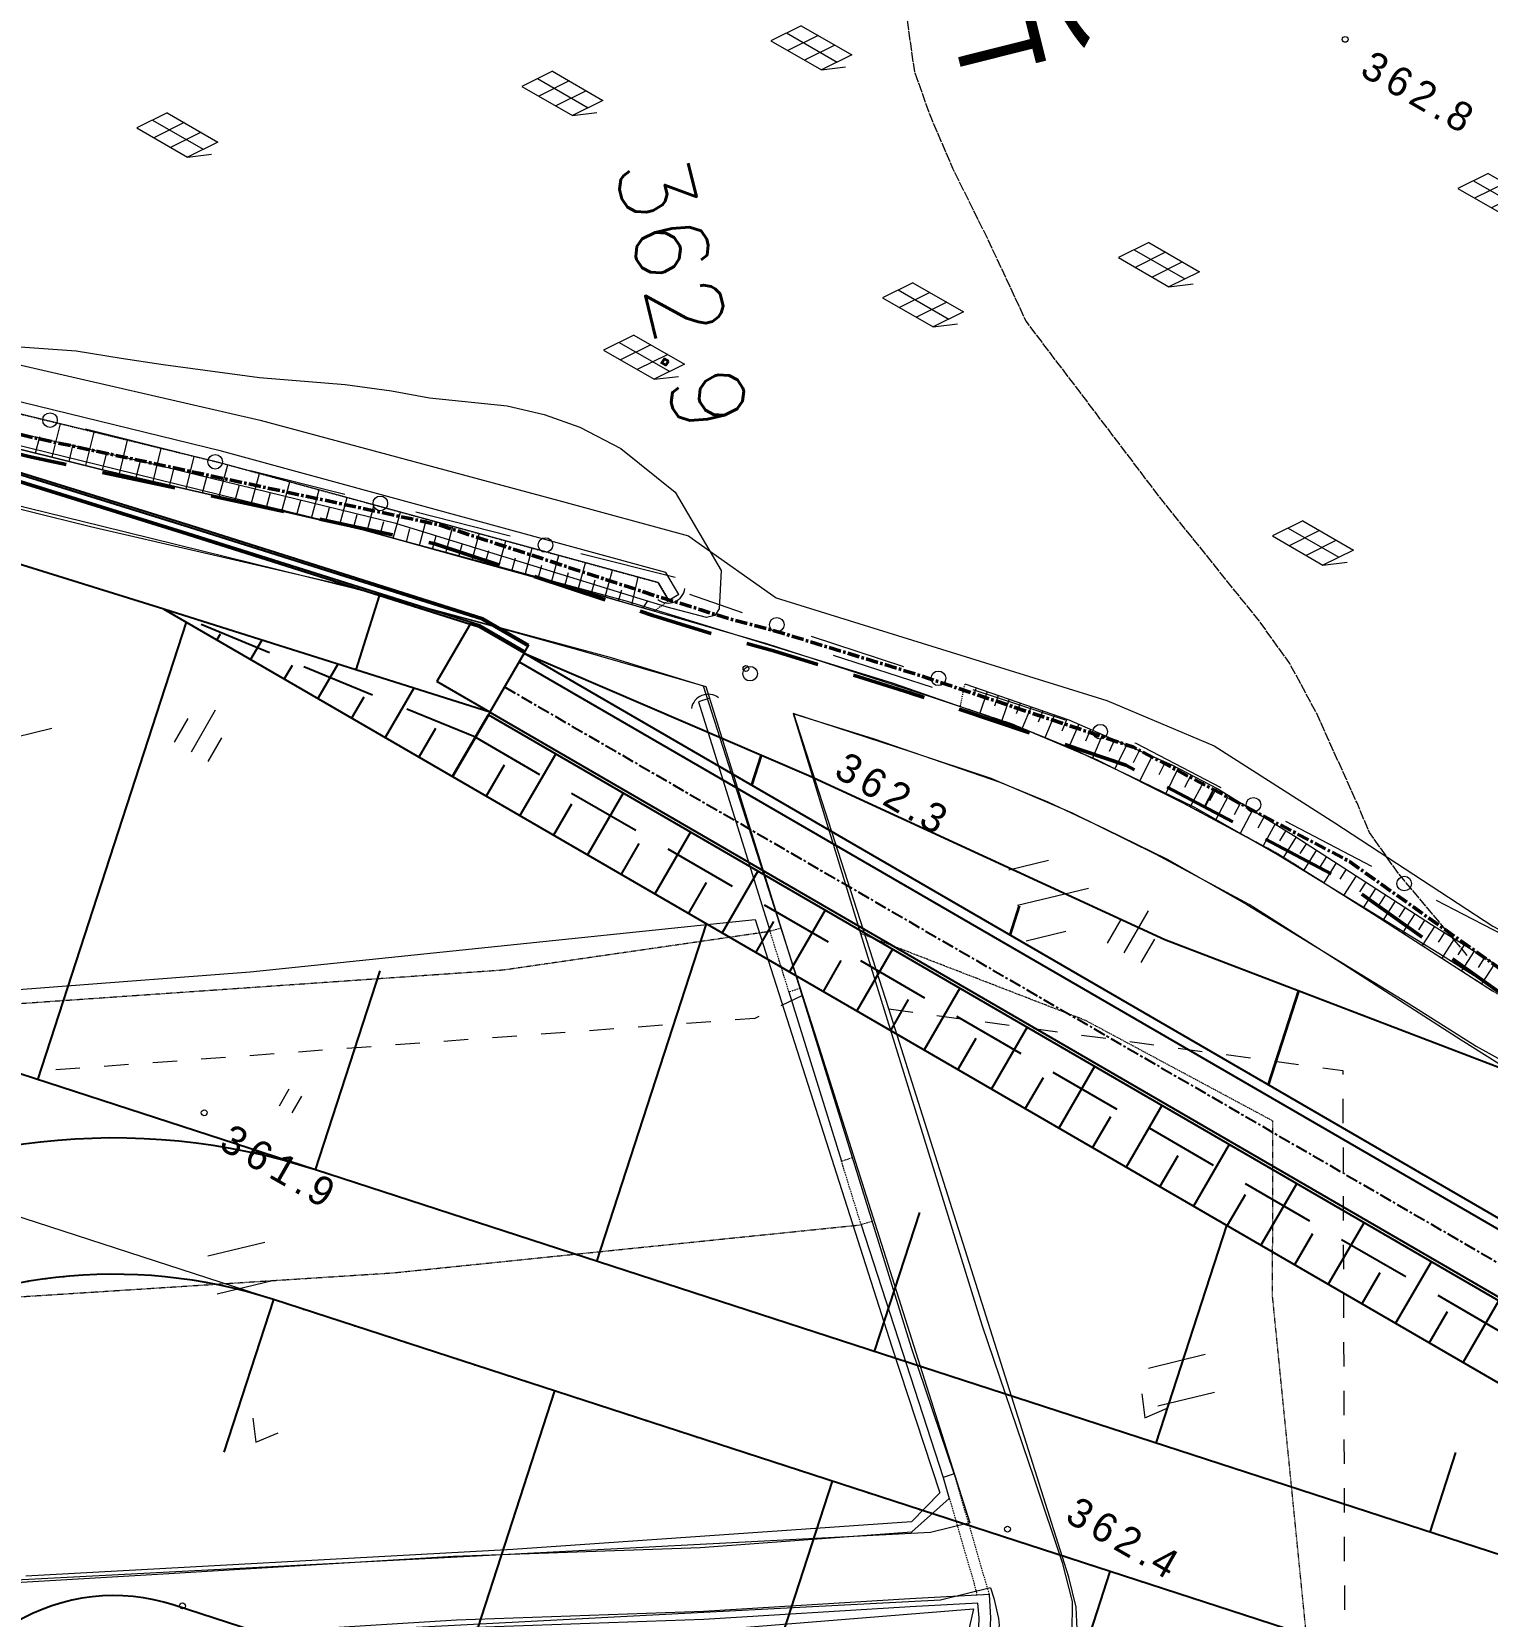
# Model space of a CAD drawing. Header units: millimetres. Extents: x 432273 to 1023813, y -32657 to 705940.
# Drawn here: x 615341 to 690123, y 455172 to 536582 of the extents above; entities that cross this region are included whole.
import ezdxf

# ---------------------------------------------------------------- set-up
doc = ezdxf.new("R2010")
doc.units = ezdxf.units.MM
doc.header["$LTSCALE"] = 100
doc.header["$PDSIZE"] = 300
for name, pattern in [('52232', [1.25, 0.75, -0.5]), ('55107', [1.25, 0.75, -0.5]), ('561019', [1, 0.5, -0.5]), ('56301', [0.5, 0.25, -0.25]), ('57103', [5.5, 5, -0.5]), ('CENTER', [2, 1.25, -0.25, 0.25, -0.25]), ('DASHED', [19.05, 12.7, -6.35]), ('SXF_一点短鎖線', [9.25, 6, -1.5, 0.25, -1.5])]:
    doc.linetypes.add(name, pattern=pattern)
doc.layers.get('Defpoints').update_dxf_attribs({"color": 153})
for name, color, linetype, lineweight in [('D-BGD', 7, 'Continuous', 13), ('D-BGD-数値図化', 7, 'Continuous', 13), ('D-BMK', 2, 'SXF_一点短鎖線', 13), ('D-BMK-OTRS', 7, 'Continuous', 13), ('D-BYP-STR2', 6, 'Continuous', 25), ('S-SUV-ROW', 8, 'Continuous', 18), ('●予備設計_LP横断', 7, 'Continuous', 13), ('☆D-STR-DIM-坂路', 1, 'Continuous', 25)]:
    doc.layers.add(name, color=color, linetype=linetype, lineweight=lineweight)
doc.styles.add('BIGFONT', font='txt', dxfattribs={"height": 0.2, "bigfont": 'BIGFONT'})
doc.styles.add('MS ゴシック', font='MS Gothic.ttf')
doc.styles.add('Style-WORKING', font='WORKING.shx')
doc.linetypes.add('56111', pattern='A,1.25,[30,dgnlstyle-dm500.shx,S=0.004,R=0,X=0,Y=0],1.25', length=2.5)
doc.linetypes.add('56130', pattern='A,1,-0.375,[44,dgnlstyle-dm500.shx,S=0.0012,R=0,X=0,Y=0],-0.375', length=1.75)
doc.dimstyles.new('3.5-500_m', dxfattribs={"dimscale": 0.5, "dimtxt": 3.5, "dimasz": 2.5, "dimexe": 1, "dimexo": 2, "dimgap": 1, "dimtad": 1, "dimdec": 0, "dimlfac": 1000, "dimzin": 9, "dimdsep": 46, "dimtxsty": 'MS ゴシック', "dimblk": 'OPEN', "dimcen": 2.5, "dimclrd": 256, "dimclre": 256, "dimclrt": 256, "dimadec": 3, "dimazin": 0, "dimtfac": 1, "dimtdec": 0, "dimtix": 1, "dimtmove": 2, "dimatfit": 3, "dimldrblk": 'OPEN', "dimfxl": 1, "dimlwd": -1, "dimlwe": -1, "dimarcsym": 0})

# ---------------------------------------------------------------- blocks, each defined once
blk = doc.blocks.new('M5219')
at = {"layer": 'D-BGD-数値図化', "linetype": 'Continuous', "lineweight": 15}
blk.add_arc((-0.434, -0.001, 0), 0.866, 299.99927, 60.00073, dxfattribs=at)
blk = doc.blocks.new('M6311')
at = {"layer": '●予備設計_LP横断', "linetype": 'Continuous', "lineweight": 9}
for p, q in [((-0.75, -1), (-0.75, 0)), ((0, -1), (0, 0))]:
    blk.add_line(p, q, dxfattribs=at)
blk = doc.blocks.new('M6313')
at = {"layer": '●予備設計_LP横断', "linetype": 'Continuous', "lineweight": 9, "flags": 128}
blk.add_lwpolyline([(-0.75, 0), (0, -1), (0.75, 0)], dxfattribs=at)
blk = doc.blocks.new('M6334')
at = {"layer": '●予備設計_LP横断', "linetype": 'Continuous', "lineweight": 9}
for p, q in [((0, -1.25), (0, 1.25)), ((-1, -1.25), (-1, 0.15)), ((1, -1.25), (1, 0.15))]:
    blk.add_line(p, q, dxfattribs=at)
blk = doc.blocks.new('M7312')
at = {"layer": '●予備設計_LP横断', "linetype": 'Continuous', "lineweight": 20}
blk.add_circle((0, -0.001), 0.15, dxfattribs=at)
blk = doc.blocks.new('M6217')
at = {"layer": 'D-BGD-数値図化', "linetype": 'Continuous', "lineweight": 9}
for p, q in [((-1.033, 0.7), (-2, -0.75)), ((-1.5, 0), (1.5, 0)), ((-1.033, 0.7), (1.967, 0.7)), ((-0.033, 0.7), (-1, -0.75)), ((0.967, 0.7), (0, -0.75)), ((1.967, 0.7), (1, -0.75)), ((1, -0.75), (2, 0)), ((-2, -0.75), (1, -0.75))]:
    blk.add_line(p, q, dxfattribs=at)
blk = doc.blocks.new('_Open')
at = {"color": 0, "linetype": 'ByBlock', "lineweight": -2}
for p, q in [((-1, 0), (0, 0)), ((-1, 0), (0, 0)), ((0, 0), (-1, 0))]:
    blk.add_line(p, q, dxfattribs=at)
blk = doc.blocks.new('*D31')
at = {"layer": 'Defpoints', "color": 0, "transparency": 16777216}
for p in [(2530872, -1352797), (2533936, -1354489), (2532414, -1357245)]:
    blk.add_point(p, dxfattribs=at)
at = {"layer": '☆D-STR-DIM-坂路', "transparency": 16777216}
for p, q in [((2530872, -1352797), (2529350, -1355554)), ((2533936, -1354489), (2532414, -1357246)), ((2529351, -1355554), (2532413, -1357245))]:
    blk.add_line(p, q, dxfattribs=at)
at = {"layer": '☆D-STR-DIM-坂路', "transparency": 16777216, "xscale": 1.25, "yscale": 1.25, "zscale": 1.25}
for p, rotation in [((2529350, -1355553), 151.0910498525302), ((2532414, -1357245), 331.0910498525301)]:
    blk.add_blockref('_Open', p, dxfattribs=dict(at, rotation=rotation))
at = {"layer": '☆D-STR-DIM-坂路', "transparency": 16777216, "insert": (2530883, -1356398), "char_height": 1.75, "attachment_point": 5, "rotation": 331.09105, "style": 'MS ゴシック'}
blk.add_mtext('3500000', dxfattribs=at)
blk = doc.blocks.new('*D32')
at = {"layer": 'Defpoints', "color": 0, "transparency": 16777216}
for p in [(2528945, -1357296), (2532783, -1358421), (2528067, -1360288)]:
    blk.add_point(p, dxfattribs=at)
at = {"layer": '☆D-STR-DIM-坂路', "transparency": 16777216}
for p, q in [((2528945, -1357297), (2528067, -1360289)), ((2532783, -1358422), (2531906, -1361414)), ((2531905, -1361413), (2528069, -1360289))]:
    blk.add_line(p, q, dxfattribs=at)
at = {"layer": '☆D-STR-DIM-坂路', "transparency": 16777216, "xscale": 1.25, "yscale": 1.25, "zscale": 1.25}
for p, rotation in [((2528067, -1360288), 163.6592160473304), ((2531906, -1361414), 343.6592160473304)]:
    blk.add_blockref('_Open', p, dxfattribs=dict(at, rotation=rotation))
at = {"layer": '☆D-STR-DIM-坂路', "transparency": 16777216, "insert": (2529987, -1360850), "char_height": 1.75, "attachment_point": 5, "rotation": 343.65922, "style": 'MS ゴシック'}
blk.add_mtext('4000000', dxfattribs=at)
blk = doc.blocks.new('*D29')
at = {"layer": 'Defpoints', "color": 0, "transparency": 16777216}
for p in [(2537137, -1317233), (2538030, -1317682), (2538030, -1317682)]:
    blk.add_point(p, dxfattribs=at)
at = {"layer": '☆D-STR-DIM-坂路', "color": 6, "transparency": 16777216}
for p, q in [((2537138, -1317232), (2537137, -1317232)), ((2537138, -1317233), (2538029, -1317682)), ((2538031, -1317681), (2538031, -1317682))]:
    blk.add_line(p, q, dxfattribs=at)
at = {"layer": '☆D-STR-DIM-坂路', "color": 6, "transparency": 16777216, "xscale": 1.25, "yscale": 1.25, "zscale": 1.25}
for p, rotation in [((2537137, -1317233), 153.2947374562464), ((2538030, -1317682), 333.2947374562464)]:
    blk.add_blockref('_Open', p, dxfattribs=dict(at, rotation=rotation))
at = {"layer": '☆D-STR-DIM-坂路', "color": 6, "transparency": 16777216, "insert": (2537585, -1317455), "char_height": 1.75, "attachment_point": 5, "rotation": 333.29474, "style": 'MS ゴシック'}
blk.add_mtext('離隔\\P1000000', dxfattribs=at)
blk = doc.blocks.new('21311212131313131')
at = {"layer": 'D-BGD', "linetype": 'Continuous'}
for p, q in [((2545470.1821, -1303146.1296), (2545988.7053, -1303464.4838)), ((2545782.9258, -1302618.9439), (2546827.9093, -1303260.5252)), ((2545157.4384, -1303673.3153), (2546186.5479, -1304305.1505)), ((2544541.3705, -1304711.8084), (2545554.8451, -1305334.0444)), ((2544849.4044, -1304192.5619), (2545360.0505, -1304506.0797)), ((2543929.1189, -1305743.8684), (2544927.0554, -1306356.5646)), ((2544235.2447, -1305227.8384), (2544738.0974, -1305536.5715)), ((2543616.3304, -1306255.8599), (2544113.96, -1306561.3982)), ((2542984.5842, -1307276.1033), (2543484.932, -1307583.2983)), ((2543300.4573, -1306765.9816), (2544299.2086, -1307379.178)), ((2542668.7111, -1307786.2249), (2543671.351, -1308401.8088)), ((2540924.2043, -1309020.1442, 364343.9803), (2538705.6304, -1313495.5456, 364111.9803)), ((2542036.9648, -1308806.4683), (2543050.4013, -1309420.868)), ((2542352.8379, -1308296.3466), (2542856.857, -1308603.8425)), ((2541405.2186, -1309826.7117), (2542428.3219, -1310446.9719)), ((2541721.0917, -1309316.59), (2542230.2267, -1309625.255)), ((2567876.9104, -1309905.354, 362588.9804), (2569126.6014, -1309875.8174, 362586.9804)), ((2570376.2923, -1309846.2808, 362585.9804), (2571626.4634, -1309815.867, 362583.9804)), ((2572876.1543, -1309786.3304, 362581.9804), (2574124.9681, -1309756.3137, 362580.9804)), ((2575375.1392, -1309725.8999, 362578.9804), (2576624.8302, -1309696.3633, 362576.9804)), ((2577874.5211, -1309666.8267, 362575.9804), (2579123.815, -1309635.9328, 362573.9804)), ((2541087.288, -1310340.156), (2541601.2722, -1310651.7608)), ((2552881.33, -1310264.7424, 362607.9804), (2554131.0209, -1310235.2058, 362606.9804)), ((2555381.192, -1310204.792, 362604.9804), (2556630.0058, -1310174.7752, 362602.9804)), ((2557879.6967, -1310145.2386, 362601.9804), (2559129.8679, -1310114.8249, 362599.9804)), ((2560379.5588, -1310085.2883, 362597.9804), (2561629.2497, -1310055.7517, 362596.9804)), ((2562878.5437, -1310024.8577, 362594.9804), (2564128.2346, -1309995.3211, 362593.9804)), ((2565377.9255, -1309965.7845, 362591.9804), (2566628.0967, -1309935.3708, 362589.9804)), ((2540448.4033, -1311371.9276), (2540967.2756, -1311686.4958)), ((2540769.3575, -1310853.6003), (2541802.1907, -1311479.7593)), ((2540127.4492, -1311890.2548), (2541170.1049, -1312522.3687)), ((2539479.4363, -1312936.7681), (2540532.0078, -1313574.8935)), ((2539803.4428, -1312413.5115), (2540327.2496, -1312731.0713)), ((2551021.0674, -1313819.0591, 362671.9804), (2551163.9857, -1312577.1335, 362649.9804)), ((2539154.9386, -1313488.5642), (2539704.1487, -1313794.0831)), ((2538490.3279, -1314627.532), (2539077.6908, -1314927.1044)), ((2538832.3017, -1314041.479), (2539972.8489, -1314623.1917)), ((2538148.3542, -1315213.5851), (2539357.2585, -1315830.1619)), ((2550737.0683, -1316301.6361, 362714.9804), (2550879.5064, -1315060.5877, 362692.9804)), ((2537785.8847, -1315834.7624), (2538408.4503, -1316152.2892)), ((2537058.8453, -1317091.5564), (2537725.2374, -1317431.9973)), ((2537423.4152, -1316455.9397), (2538704.7736, -1317109.4702)), ((2566916.1421, -1319961.2295), (2566147.8598, -1317062.1998)), ((2568849.7335, -1319448.7767), (2568081.4512, -1316549.747)), ((2536733.4823, -1317748.2923), (2538039.2786, -1318414.2869)), ((2550452.589, -1318785.0903, 362758.9804), (2550595.0271, -1317544.0419, 362736.9804)), ((2536404.9553, -1318411.4147), (2537066.0257, -1318735.8498)), ((2536076.4282, -1319074.5372), (2537414.9136, -1319706.2829)), ((2535488.8275, -1320433.2771), (2536783.3923, -1321044.2929)), ((2535770.863, -1319748.5775), (2536440.8904, -1320064.5975)), ((2550168.1097, -1321268.5446, 362801.9804), (2550310.5479, -1320027.4961, 362780.9804)), ((2535216.8732, -1321093.5024), (2535847.9373, -1321391.3555)), ((2534944.9188, -1321753.7278), (2536174.6105, -1322334.1244)), ((2534686.4257, -1322381.2734), (2535298.061, -1322647.6437)), ((2549883.6305, -1323751.9988, 362845.9804), (2550026.0686, -1322510.9504, 362823.9804)), ((2534175.5941, -1323621.4225), (2534787.5266, -1323865.3632)), ((2534427.9325, -1323008.819), (2535644.7821, -1323493.9038)), ((2543289.9341, -1327185.5205), (2542325.7909, -1323561.3684)), ((2533923.2557, -1324234.0261), (2535154.136, -1324724.7041)), ((2533733.0267, -1324915.5327, 363685.9803), (2532264.8303, -1329694.555, 363653.9803)), ((2533678.3924, -1324849.6469), (2534303.8454, -1325098.3427)), ((2545102.8873, -1326703.9291), (2544563.1267, -1324674.4456)), ((2549599.1512, -1326235.453, 362888.9804), (2549741.5893, -1324994.4046, 362867.9804)), ((2533277.4493, -1326087.0362), (2533852.8186, -1326316.4013)), ((2533474.0891, -1325480.1671), (2534663.9008, -1325954.4735)), ((2541478.3382, -1327666.7149), (2540938.5776, -1325637.2315)), ((2533080.8095, -1326693.9052), (2534192.4749, -1327137.0594)), ((2532895.8621, -1327264.6893), (2533451.2432, -1327461.7663)), ((2549314.6719, -1328718.9072, 362932.9804), (2549457.11, -1327477.8588, 362910.9804)), ((2532525.9672, -1328406.2573), (2533084.2887, -1328579.8892)), ((2532710.9147, -1327835.4733), (2533820.7738, -1328180.6274)), ((2532341.0198, -1328977.0414), (2533464.4464, -1329326.4148)), ((2532156.0724, -1329547.8254), (2532436.9291, -1329635.1688)), ((2549030.1926, -1331202.3614, 362975.9804), (2549172.6307, -1329961.313, 362954.9804)), ((2572551.4653, -1329823.7436), (2572756.91, -1330387.6669)), ((2572756.91, -1330387.6669), (2573823.3493, -1330051.4646)), ((2573823.3493, -1330051.4646), (2575578.559, -1331949.4433)), ((2559865.4962, -1334871.0345), (2572756.91, -1330387.6669)), ((2548745.7133, -1333685.8157, 363019.9804), (2548888.1515, -1332444.7672, 362997.9804)), ((2531163.3437, -1333278.921, 363630.9803), (2529694.6671, -1338058.8205, 363598.9803)), ((2547983.1083, -1338829.4443), (2556625.0481, -1335950.6084)), ((2548150.7441, -1338125.4676, 362999.9804), (2548714.0159, -1339235.2706, 362885.9804)), ((2533176.2864, -1343781.6372), (2544897.5651, -1339859.2944)), ((2528555.6929, -1341628.3647, 363488.9804), (2527668.7019, -1344344.0204, 363359.9804)), ((2532986.2528, -1343212.47), (2533176.2864, -1343781.6372)), ((2549597.7097, -1342808.5415, 362753.9804), (2549715.6026, -1344053.0201, 362756.9804)), ((2526825.5442, -1345113.6858, 362029.9804), (2525706.0484, -1349986.6967, 362021.9804)), ((2527681.4146, -1344903.8984), (2528002.1895, -1345411.2537)), ((2549833.4955, -1345297.4988, 362758.9804), (2549951.3884, -1346541.9774, 362761.9804)), ((2528415.357, -1346736.2025), (2528048.6376, -1346490.2313)), ((2528260.6257, -1347315.9078), (2526836.6765, -1347027.6473)), ((2528075.7493, -1348008.5532), (2527503.1378, -1347853.2774)), ((2550068.4041, -1347785.9759, 362763.9804), (2550186.2969, -1349030.4545, 362766.9804)), ((2527890.8728, -1348701.1985), (2526503.6464, -1348352.4857)), ((2527531.9883, -1350085.8036), (2526154.9489, -1349739.6515)), ((2527708.2284, -1349392.6666), (2527020.3641, -1349219.7848)), ((2550304.1898, -1350274.9332, 362768.9804), (2550421.6025, -1351520.289, 362771.9804)), ((2527182.0964, -1351461.8975), (2525808.7981, -1351116.6858)), ((2527357.0424, -1350773.8505), (2526669.4579, -1350601.0096)), ((2527007.6258, -1352148.0752), (2526321.9093, -1351975.7039)), ((2526833.1552, -1352834.253), (2525463.5877, -1352489.9791)), ((2550539.4953, -1352764.7676, 362773.9804), (2550656.5111, -1354008.7661, 362775.9804)), ((2524865.988, -1353641.2147, 362016.9804), (2523746.4923, -1358514.2255, 362008.9804)), ((2526659.1585, -1353518.5665), (2525975.305, -1353346.6634)), ((2526485.1619, -1354202.8801), (2525119.3151, -1353859.5416)), ((2526138.114, -1355567.789), (2524775.9779, -1355225.3833)), ((2526311.6379, -1354885.3346), (2525629.6422, -1354713.8985)), ((2550774.4039, -1355253.2447, 362778.9804), (2550892.2968, -1356497.7234, 362780.9804)), ((2525965.0615, -1356248.3894), (2525284.9185, -1356077.4191)), ((2525792.0089, -1356928.9899), (2524433.5734, -1356587.5143)), ((2525619.4265, -1357607.7413), (2524941.1314, -1357437.2354)), ((2551010.1897, -1357742.202, 362783.9804), (2551128.0825, -1358986.6807, 362785.9804)), ((2525446.8442, -1358286.4927), (2524092.0991, -1357945.9449)), ((2525102.6171, -1359640.3075), (2523751.5525, -1359300.6849)), ((2525274.7306, -1358963.4001), (2524598.2782, -1358793.3575)), ((2524930.9712, -1360315.376), (2524256.3565, -1360145.7953)), ((2551245.9754, -1360231.1593, 362788.9804), (2551362.9911, -1361475.1578, 362790.9804)), ((2524759.3252, -1360990.4445), (2523411.9311, -1360651.7445)), ((2524603.9264, -1361691.5762), (2523922.5584, -1361520.2134)), ((2522906.4319, -1362168.7435, 362002.9804), (2521786.4559, -1367042.6315, 361995.9804)), ((2524457.0208, -1362394.674), (2523061.9564, -1362043.9909)), ((2551480.884, -1362719.6364, 362793.9804), (2551598.7768, -1363964.1151, 362795.9804)), ((2524150.9689, -1363859.4541), (2522697.4427, -1363494.0752)), ((2524303.9949, -1363127.064), (2523591.8472, -1362948.0485)), ((2523832.0916, -1365385.6175), (2522317.6537, -1365004.927)), ((2523991.5303, -1364622.5358), (2523249.5392, -1364436.0185)), ((2551716.6697, -1365208.5937, 362797.9804), (2551834.5626, -1366453.0723, 362800.9804)), ((2564101.3911, -1367877.4737), (2563333.1088, -1364978.4439)), ((2523665.9714, -1366180.677), (2522892.8864, -1365986.3434)), ((2562167.7997, -1368389.9265), (2561399.5174, -1365490.8968)), ((2523499.8513, -1366975.7365), (2521921.9492, -1366579.0928)), ((2523326.7697, -1367804.1139), (2522521.2877, -1367601.6366)), ((2523153.6881, -1368632.4913), (2521509.6622, -1368219.2257)), ((2551951.5783, -1367697.0708, 362802.9804), (2552069.4712, -1368941.5494, 362805.9804)), ((2522976.9164, -1369478.5296), (2522143.8907, -1369281.7024)), ((2522800.1448, -1370324.568), (2521112.0676, -1369950.5245)), ((2520946.3955, -1370697.1496, 361989.9804), (2519826.8998, -1375570.1604, 361981.9804)), ((2552187.364, -1370186.0281, 362807.9804), (2552304.7767, -1371431.3839, 362810.9804)), ((2522442.2474, -1372037.4833), (2520733.5337, -1371658.8672)), ((2522621.1961, -1371181.0256), (2521771.9984, -1370992.8608)), ((2522261.111, -1372904.411), (2521401.532, -1372713.9458)), ((2552422.6696, -1372675.8626, 362812.9804), (2552539.6853, -1373919.861, 362815.9804)), ((2522079.9747, -1373771.3387), (2520350.3724, -1373388.0941)), ((2521897.1161, -1374640.4333), (2521024.1936, -1374447.0359)), ((2521700.3031, -1375506.4848), (2519966.1241, -1375122.2261)), ((2552657.5782, -1375164.3397, 362817.9804), (2552775.471, -1376408.8183, 362819.9804)), ((2521503.493, -1376372.5238), (2520638.7453, -1376180.9134)), ((2521306.6828, -1377238.5628), (2519581.8711, -1376856.3798)), ((2536183.8407, -1380606.2479), (2535222.4122, -1376981.3019)), ((2521110.9357, -1378099.9239), (2520250.8591, -1377909.3485))]:
    blk.add_line(p, q, dxfattribs=at)
at = {"layer": 'D-BGD', "linetype": '52232'}
for p, q in [((2578725.9522, -1327889.0292), (2572551.4653, -1329823.7436)), ((2578216.8455, -1328677.4011), (2578773.739, -1328528.5301)), ((2573823.3493, -1330051.4646), (2578216.8455, -1328677.4011))]:
    blk.add_line(p, q, dxfattribs=at)
at = {"layer": 'D-BGD', "linetype": '56111'}
blk.add_line((2530632.3318, -1336914.5174), (2532170.5453, -1331805.5926), dxfattribs=at)
at = {"layer": 'D-BGD', "linetype": '55107'}
for p, q in [((2559675.4627, -1334301.8674), (2559865.4962, -1334871.0345)), ((2559865.4962, -1334871.0345), (2556625.0481, -1335950.6084)), ((2556435.0146, -1335381.4413), (2556625.0481, -1335950.6084)), ((2547793.5549, -1338259.4), (2547983.1083, -1338829.4443)), ((2544707.5316, -1339290.1273), (2544897.5651, -1339859.2944))]:
    blk.add_line(p, q, dxfattribs=at)
at = {"layer": 'D-BGD', "linetype": 'Continuous', "flags": 128}
for points in [[(2507965.1287, -1411971.6676), (2510345.7214, -1409634.7504), (2512213.5026, -1407428.6548), (2513039.6642, -1406081.946), (2514336.3613, -1403648.7206), (2515197.465, -1401736.3007), (2516028.4238, -1399599.8913), (2516971.9082, -1396316.642), (2519020.9637, -1387296.5903), (2521912.8708, -1374571.1067), (2524709.3747, -1361186.8954), (2527746.78, -1349241.0466), (2530115.4109, -1340364.0212), (2532648.938, -1331950.0587), (2533977.9763, -1327675.1355), (2535740.2798, -1323254.345), (2537844.0609, -1318797.0445), (2540377.6731, -1313829.4646), (2543421.1842, -1308809.2711), (2547177.3077, -1302691.4382)], [(2551733.1594, -1300935.4183), (2549741.3405, -1304248.9905), (2545981.4586, -1310371.6062), (2543000.3534, -1315290.2984), (2540537.2653, -1320118.6399), (2538492.7333, -1324451.0502), (2536808.3807, -1328677.386), (2535518.0007, -1332827.5473), (2533684.1965, -1338915.833)], [(2531971.125, -1330118.6095), (2533710.5333, -1324750.4538), (2535910.7967, -1319408.8598), (2537094.4172, -1317019.7556), (2539435.8283, -1313007.1933), (2543832.2409, -1305907.1736), (2546697.2478, -1301077.69), (2547757.9353, -1299333.8117), (2548752.9753, -1297357.9089), (2549737.7524, -1295465.3108), (2551086.0931, -1291981.8807), (2551901.4953, -1289109.6107), (2552994.5729, -1285126.188), (2553695.5182, -1278549.9774), (2555641.407, -1266219.7789)], [(2572726.7698, -1325717.5305), (2576996.3228, -1324186.6929), (2578989.9898, -1323635.3053), (2580629.9276, -1323617.6175), (2581935.4059, -1323796.467), (2583206.0292, -1324118.121), (2584842.1044, -1324853.0242)], [(2533684.1965, -1338915.833), (2544901.6984, -1335218.1809), (2564878.1798, -1328563.2599), (2572726.7698, -1325717.5305)], [(2583077.069, -1328554.095), (2581044.274, -1327812.9197), (2579907.2818, -1327784.4478), (2578725.9522, -1327889.0292), (2579032.7978, -1331978.7398)], [(2585516.028, -1330381.7687), (2583354.3846, -1329351.1696), (2582844.7786, -1329107.5334), (2580931.6297, -1328410.1962), (2579926.0772, -1328385.2769), (2579172.0591, -1328479.8164)], [(2579172.0591, -1328479.8164), (2579431.8095, -1331947.5053), (2580303.996, -1342534.8328), (2581011.1419, -1355210.4242), (2582211.2057, -1369755.3311), (2583302.4133, -1383461.9999), (2583513.0569, -1386109.3392), (2584503.5686, -1400585.131)], [(2572551.4653, -1329823.7436), (2566126.8941, -1332152.8104), (2546106.0169, -1338822.1888), (2532408.4614, -1343405.7626)], [(2579082.4868, -1429850.873), (2579566.7756, -1423624.6124), (2579975.0392, -1418370.2268), (2580572.4754, -1410067.1953), (2580946.607, -1404900.1482), (2580813.9133, -1400856.7532), (2579822.9214, -1386381.8386), (2579612.5916, -1383738.0911), (2578523.1833, -1370055.2082), (2577318.9575, -1355465.8414), (2576612.2918, -1342789.3728), (2575578.559, -1331949.4433)], [(2579032.7978, -1331978.7398), (2579904.6705, -1342562.4754), (2580611.8163, -1355238.0668), (2581812.5909, -1369787.923), (2582903.4847, -1383490.9998), (2583114.1283, -1386138.3391), (2584109.8715, -1400689.9573), (2584250.5122, -1404964.5705), (2583863.666, -1410304.7832), (2583265.0198, -1418616.2725), (2582856.5898, -1423875.1272), (2582372.5314, -1430107.2142)], [(2532408.4614, -1343405.7626), (2530650.3457, -1349997.1987), (2527632.4552, -1361863.6676), (2524843.5894, -1375211.0189), (2521946.6948, -1387962.2731), (2519878.0413, -1397063.9393), (2518874.2967, -1400559.3081), (2517965.1374, -1402896.8758), (2517030.4429, -1404970.7962), (2515643.3032, -1407573.3973), (2514651.2831, -1409191.8412), (2512545.7227, -1411678.1814), (2510067.5353, -1414112.1567)], [(2527681.4146, -1344903.8984), (2526576.9138, -1345601.1773), (2520807.5349, -1368549.6824), (2516076.8323, -1389900.7248), (2514231.5723, -1397846.702), (2513339.3346, -1400078.3892), (2512672.304, -1401430.1296), (2511723.041, -1403114.1618), (2510630.6971, -1404578.5014), (2509053.8922, -1406109.3801), (2507486.2358, -1407502.7623), (2504153.0522, -1409678.4479), (2501192.2652, -1410855.2568), (2497129.6969, -1411418.6492), (2491201.6375, -1411747.4286), (2488263.4912, -1413097.3773)], [(2528002.1895, -1345411.2537), (2527099.7998, -1345980.9077), (2521391.763, -1368688.2446), (2516662.1872, -1390033.0636), (2514805.7614, -1398026.5099), (2513887.4077, -1400322.563), (2513202.9237, -1401710.3503), (2512226.8532, -1403441.2691), (2511082.6869, -1404975.2825), (2509462.6388, -1406549.7506), (2507851.5088, -1407980.8957), (2504429.8093, -1410214.1479), (2501346.3609, -1411440.0914), (2497188.003, -1412016.0271), (2491234.8004, -1412347.0028), (2489131.7022, -1413325.2801), (2489484.4749, -1413418.0776)], [(2528570.0882, -1346156.4972), (2527746.78, -1349241.0466), (2524709.3747, -1361186.8954), (2521912.8708, -1374571.1067), (2519020.9637, -1387296.5903), (2516971.9082, -1396316.642), (2516028.4238, -1399599.8913), (2515197.465, -1401736.3007), (2514336.3613, -1403648.7206), (2513039.6642, -1406081.946), (2512213.5026, -1407428.6548), (2510345.7214, -1409634.7504), (2506377.6916, -1411841.3902), (2504507.1843, -1412174.0504), (2499183.6788, -1413285.2404), (2493514.0362, -1413668.844)]]:
    blk.add_lwpolyline(points, dxfattribs=at)
at = {"layer": 'D-BGD', "linetype": '56130', "flags": 128}
blk.add_lwpolyline([(2514622.5471, -1246109.5844), (2512893.2219, -1246076.058), (2511007.7941, -1246040.2981), (2509122.8466, -1246003.661), (2508538.3439, -1245992.6328), (2455835.1973, -1246138.9807), (2454668.7366, -1255950.0081), (2453065.6197, -1269434.6053), (2451493.7545, -1286129.5583), (2448677.5255, -1311230.5458), (2446125.954, -1331880.9221), (2443096.5522, -1352227.5349), (2441273.7638, -1368245.885), (2438168.0862, -1395687.3816), (2463869.9986, -1403649.2413), (2479646.1722, -1408057.3047), (2485599.6149, -1409294.0132), (2492122.8579, -1409194.1562), (2499317.4246, -1408276.1669), (2501939.2717, -1407512.3298), (2503905.387, -1406763.4532), (2505752.3793, -1405680.3152), (2507219.1074, -1404737.8582), (2508591.4903, -1403384.6409), (2509935.5906, -1401685.3296), (2510922.4481, -1399736.8685), (2511901.0458, -1397709.7832), (2512596.2901, -1395912.9126), (2516142.0589, -1380999.6716), (2516436.1306, -1379760.6903), (2519187.2668, -1366609.2918), (2522979.4057, -1351173.1209), (2524671.516, -1344479.4288), (2524926.2807, -1344103.5992), (2527762.7037, -1339909.4296), (2532672.783, -1322814.3045), (2534881.5989, -1317255.0851), (2538710.9996, -1310972.1599), (2543848.6315, -1302751.4), (2546419.3592, -1297676.4541), (2548058.678, -1293830.1788), (2549288.4649, -1290946.4903), (2550142.7856, -1288615.3832), (2550802.9156, -1286451.578), (2552060.9305, -1282329.3004), (2553583.4364, -1272715.4655), (2555409.2438, -1262455.9617), (2558253.2637, -1246281.8678), (2550721.8299, -1246307.4797), (2526587.9327, -1246387.3916), (2525836.3787, -1246331.6549), (2524047.6685, -1246198.3567), (2522257.601, -1246065.4555), (2520621.0685, -1245943.6426)], dxfattribs=at)
at = {"layer": 'D-BGD', "linetype": '56301', "flags": 128}
for points in [[(2609499.4056, -1248811.5981), (2605278.001, -1280748.5359), (2603417.177, -1303435.809), (2602240.5127, -1317786.5835), (2589785.6757, -1322359.6045), (2589797.0185, -1310435.3126), (2580726.911, -1311532.7215), (2563119.8363, -1313663.7083), (2554093.9974, -1313836.8395), (2549130.5967, -1323567.7677), (2546503.9745, -1330804.4086), (2544901.6984, -1335218.1809)], [(2580849.0448, -1401944.2014), (2566029.9426, -1396435.5199), (2562832.0974, -1358844.3745), (2561931.1577, -1351564.5182), (2559865.4962, -1334871.0345)], [(2544897.5651, -1339859.2944), (2547171.6586, -1353539.7563), (2550485.8337, -1390158.2901), (2546006.5745, -1389473.2361), (2544008.1514, -1389166.9913), (2543100.3457, -1389834.0037), (2542755.7448, -1390086.5512), (2542578.6258, -1390624.591), (2542111.4153, -1392042.3989), (2540557.4998, -1398810.6039), (2535788.8964, -1419581.1392), (2534284.7373, -1426587.4898)]]:
    blk.add_lwpolyline(points, dxfattribs=at)
at = {"layer": 'D-BGD', "linetype": '561019', "flags": 128}
for points in [[(2555641.407, -1266219.7789), (2556641.4976, -1266163.0455), (2556164.3495, -1272678.2247), (2555411.2986, -1280136.8014), (2554949.2879, -1283794.2111), (2554276.1526, -1286739.8032), (2553499.3005, -1289610.3763), (2552432.954, -1292551.617), (2550733.6485, -1296326.2921), (2549111.4396, -1299472.8302), (2547177.3077, -1302691.4382), (2543421.1842, -1308809.2711), (2540377.6731, -1313829.4646), (2537844.0609, -1318797.0445), (2535740.2798, -1323254.345), (2533977.9763, -1327675.1355), (2533150.2861, -1330336.6118), (2531971.125, -1330118.6095)], [(2493514.0362, -1413668.844), (2493396.218, -1413107.2892), (2493214.7044, -1412237.256), (2497188.003, -1412016.0271), (2501346.3609, -1411440.0914), (2504429.8093, -1410214.1479), (2507851.5088, -1407980.8957), (2509462.6388, -1406549.7506), (2511082.6869, -1404975.2825), (2512226.8532, -1403441.2691), (2513202.9237, -1401710.3503), (2513887.4077, -1400322.563), (2514805.7614, -1398026.5099), (2516662.1872, -1390033.0636), (2521391.763, -1368688.2446), (2527099.7998, -1345980.9077), (2528002.1895, -1345411.2537), (2528376.3814, -1345902.25), (2528570.0882, -1346156.4972)]]:
    blk.add_lwpolyline(points, dxfattribs=at)
at = {"layer": 'D-BGD', "linetype": 'Continuous', "extrusion": (-0.894474, 0.439375, 0.082863), "elevation": -2817749.6034}
blk.add_lwpolyline([(45910.0885, 600107.592), (49349.5815, 600140.7058), (50907.844, 600068.4574)], dxfattribs=at)
at = {"layer": 'D-BGD', "linetype": '57103', "elevation": 362499.9804, "flags": 128}
blk.add_lwpolyline([(2545381.2435, -1304029.3237), (2541246.8884, -1307649.7615), (2539167.7587, -1309186.0984), (2537666.8901, -1309855.6371), (2533067.0358, -1312048.1438), (2530569.9736, -1313462.8524), (2528440.3147, -1315058.1706), (2522391.1082, -1320141.8518), (2516866.2024, -1324521.8615), (2513279.8821, -1327366.1178), (2509127.3467, -1329407.9102), (2505518.2336, -1331290.0369), (2502832.171, -1332504.3764), (2500587.529, -1333353.8656), (2494326.4153, -1334370.168), (2491287.9338, -1335782.6134), (2489109.5803, -1336967.0814), (2483528.8833, -1341559.3771), (2478794.5629, -1346148.7351), (2474676.9294, -1350473.7503), (2472088.2797, -1353278.1889), (2469884.6358, -1354456.7923), (2468350.6425, -1355547.1122), (2466140.2798, -1357362.739), (2464200.6994, -1358504.6345), (2459034.9313, -1362049.5148), (2457350.395, -1362423.5604), (2456011.5538, -1362455.5946), (2454427.744, -1361831.3862), (2452886.9678, -1360412.1884), (2452315.503, -1358657.1988), (2449674.5946, -1354080.9217), (2447026.1906, -1348768.6367), (2444783.3469, -1345304.0652), (2444358.8238, -1343749.2209), (2444317.9079, -1342216.2713), (2445461.9585, -1331192.5153), (2446209.6374, -1322652.5215)], dxfattribs=at)
at = {"layer": 'D-BGD', "linetype": 'Continuous', "extrusion": (-0.000443701, 0.017422, 0.999848), "elevation": 338594.8359}
blk.add_lwpolyline([(-2517092.4316, 1381976.6065), (-2517237.9108, 1380943.7634), (-2517444.9301, 1380943.7634)], dxfattribs=at)
at = {"layer": 'D-BGD', "linetype": 'Continuous', "extrusion": (-0.263954, 0.081135, 0.961117), "elevation": -426717.2138}
blk.add_lwpolyline([(513310.0025, 2803133.0239), (518165.6507, 2802307.3621), (518240.1759, 2802307.3621)], dxfattribs=at)
at = {"layer": 'D-BGD', "linetype": 'Continuous', "elevation": 361999.9804, "flags": 128}
for points in [[(2549532.3035, -1387162.4089), (2547531.6429, -1366524.6353), (2544297.0736, -1340650.0806), (2566098.844, -1333170.3295), (2573552.2714, -1330552.8883), (2575062.6415, -1331971.4011), (2576912.2052, -1352412.4548), (2578801.0385, -1377398.6784)], [(2580911.2045, -1342885.482), (2579466.2293, -1328692.1579), (2581889.5706, -1329196.8176)], [(2515585.041, -1380707.2797), (2515812.2359, -1376121.0162), (2516146.7336, -1373808.5887), (2516433.0523, -1371636.2319), (2516987.938, -1366686.7003), (2517261.3929, -1362276.2463), (2517529.6805, -1359891.0918), (2517858.1299, -1357933.3253), (2518172.6154, -1353935.2261), (2518582.8074, -1352017.6485), (2519203.9089, -1350168.7889), (2520244.6628, -1348046.9058), (2522436.4836, -1345203.0743), (2526410.4536, -1342764.8384), (2528381.5679, -1342819.0054), (2528727.9259, -1343035.9756), (2528831.9009, -1343464.5479), (2528349.7824, -1345498.9356), (2524342.7242, -1359520.088), (2521418.826, -1372708.0146), (2518104.3978, -1388787.6149)]]:
    blk.add_lwpolyline(points, dxfattribs=at)
at = {"layer": 'D-BGD', "linetype": '55107', "flags": 128}
blk.add_lwpolyline([(2547983.1083, -1338829.4443), (2546296.0505, -1339391.3559), (2544897.5651, -1339859.2944)], dxfattribs=at)
at = {"layer": 'D-BGD', "linetype": 'Continuous', "extrusion": (0.247794, 0.02528, 0.968483), "elevation": 949151.221}
blk.add_lwpolyline([(-1592157.2643, -2234074.8245), (-1592378.7473, -2234163.1493), (-1593390.5143, -2234155.1198)], dxfattribs=at)
at = {"layer": 'D-BGD', "linetype": 'Continuous'}
for points in [[(2547414.9884, -1302005.286, 362909.9804), (2545316.2913, -1305484.9366, 362959.9804), (2540383.1801, -1313933.9427, 362789.9804), (2538066.9905, -1318206.5605, 362839.9804), (2536552.7884, -1321493.1683, 362879.9804), (2535171.3757, -1324578.8607, 362909.9804), (2534159.3281, -1327239.7363, 362929.9804), (2532015.9599, -1333841.4381, 362989.9804), (2528100.3868, -1347533.0402, 362819.9804), (2524782.2414, -1360924.6753, 362919.9804), (2521856.4473, -1373995.28, 363009.9804), (2518143.8558, -1390648.0976, 362849.9804), (2515717.6334, -1399557.4374, 362919.9804), (2514510.6299, -1402886.8129, 362949.9804), (2513247.7251, -1405193.7526, 362979.9804), (2511628.1295, -1407465.0318, 363009.9804), (2510098.039, -1409135.4876, 363039.9804), (2508277.0784, -1411045.7237, 363069.9804), (2505513.0764, -1413283.3321, 363219.9804), (2503322.4254, -1414785.9789, 363699.9803), (2501274.359, -1415944.8677, 363729.9803), (2498635.0729, -1416996.7081, 363779.9803)], [(2533689.8306, -1338884.7162, 362939.9804), (2534887.7373, -1334718.1328, 362989.9804), (2536991.0258, -1328231.2944, 362929.9804), (2537947.7556, -1325733.9423, 362909.9804), (2539281.1492, -1322735.9663, 362879.9804), (2540751.3017, -1319550.6484, 362839.9804), (2543000.2644, -1315400.8334, 362789.9804), (2547894.9604, -1307022.0004, 362959.9804), (2550027.2709, -1303480.9483, 362909.9804), (2552006.6852, -1299719.3905, 362869.9804)], [(2687833.4925, -1370644.534, 363179.9804), (2680506.5095, -1369950.982, 362819.9804), (2676311.5641, -1369033.9588, 363079.9804), (2673070.5459, -1367977.9288, 363119.9804), (2664525.9606, -1365010.3617, 362799.9804), (2663832.8102, -1364756.3096, 362799.9804), (2651913.7096, -1360351.8208, 362879.9804), (2644278.7437, -1356992.9834, 362979.9804), (2640781.9993, -1355112.9363, 363029.9804), (2632942.464, -1350878.2843, 363129.9804), (2627747.9924, -1348080.2384, 363199.9804), (2589050.4234, -1326576.5354, 362909.9804), (2585279.9027, -1324717.6187, 362959.9804), (2583820.2913, -1324135.1803, 362979.9804), (2581833.1671, -1323537.5709, 363009.9804), (2580412.8703, -1323341.467, 363029.9804), (2579273.0745, -1323424.324, 363039.9804), (2577749.699, -1323833.0133, 363069.9804), (2548745.7133, -1333685.8157, 363019.9804), (2533689.8306, -1338884.7162, 362939.9804)], [(2578383.6481, -1327839.5838, 363069.9804), (2578900.2753, -1327666.3894, 363069.9804), (2579939.8048, -1327391.8382, 363039.9804), (2580285.4186, -1327364.4329, 363029.9804), (2580984.3944, -1327462.0687, 363009.9804), (2582493.6894, -1327912.1004, 362979.9804), (2583644.6291, -1328371.162, 362959.9804), (2587199.8287, -1330123.6043, 362909.9804), (2625827.2247, -1351588.8919, 363199.9804), (2637356.4803, -1357809.2332, 363049.9804), (2642515.8653, -1360588.0714, 362979.9804), (2650410.8427, -1364055.0477, 362879.9804), (2663181.8154, -1368777.678, 362799.9804), (2671792.604, -1371770.0868, 363119.9804), (2672712.3437, -1372068.3798, 363109.9804), (2675263.3491, -1372906.2764, 363079.9804), (2679889.128, -1373910.9489, 362819.9804), (2687274.8245, -1374830.4495, 362929.9804)], [(2578383.6481, -1327839.5838, 363069.9804), (2579058.1169, -1330397.6868, 363069.9804), (2583298.2313, -1388500.96, 362939.9804), (2584192.6893, -1400653.212, 362969.9804), (2584277.6029, -1403059.5763, 362969.9804), (2584166.8718, -1408676.349, 362989.9804), (2582322.1792, -1435016.0155, 362829.9804)], [(2532356.2553, -1343569.8496, 362879.9804), (2534999.3198, -1342656.8822, 362829.9804), (2548150.7441, -1338125.4676, 362999.9804), (2550059.1723, -1337471.5552, 363019.9804), (2575052.3021, -1328968.5801, 363059.9804)], [(2575052.3021, -1328968.5801, 363059.9804), (2575590.3275, -1330984.5732, 363069.9804), (2579807.0062, -1388755.8062, 362939.9804), (2580703.9609, -1400841.0226, 362969.9804), (2580777.1567, -1403081.3667, 362969.9804), (2580668.2813, -1408528.1495, 362989.9804), (2579004.512, -1432413.1743, 362879.9804), (2578679.8468, -1434401.5134, 362909.9804)], [(2508524.3104, -1415342.2076, 363169.9804), (2510651.4459, -1413622.3839, 363069.9804), (2512658.6578, -1411517.6987, 363039.9804), (2514351.8222, -1409674.3069, 363009.9804), (2516212.1547, -1407067.4003, 362979.9804), (2517387.3431, -1404712.4414, 362919.9804), (2518154.1102, -1402749.5181, 362919.9804), (2518645.4364, -1400852.4156, 362919.9804), (2521057.3774, -1391365.2384, 362849.9804), (2524781.2371, -1374650.1872, 363009.9804), (2527701.3971, -1361610.6993, 362919.9804), (2531002.6402, -1348312.4146, 362819.9804), (2532356.2553, -1343569.8496, 362879.9804)]]:
    blk.add_polyline3d(points, dxfattribs=at)
for centre in [(2541756.4081, -1307342.3569, 364430.7589), (2537873.9803, -1315173.37, 364025.1978), (2534283.8852, -1323123.0785, 363697.7156), (2531713.7669, -1331486.9264, 363642.6582), (2529137.4075, -1339848.4024, 363572.9664), (2531675.9611, -1341168.1628, 362899.9804), (2525285.7863, -1351814.0333, 362019.5044), (2523326.0945, -1360341.7482, 362006.1712), (2521366.4028, -1368869.4632, 361992.838), (2519402.5573, -1377396.1636, 361975.6874)]:
    blk.add_circle(centre, 375, dxfattribs=at)
at = {"layer": 'D-BMK'}
blk.add_lwpolyline([(2589189.5631, -1230709.1702), (2589872.5778, -1263509.1193, -0.0787115282), (2585621.508, -1294509.7547), (2564331.8799, -1364983.0527, 0.4549504243), (2585573.9279, -1398823.3893), (2633953.1706, -1406448.3262, 0.0389360191), (2649456.1269, -1407667.6426), (2831012.6992, -1407786.7943)], format="xyb", dxfattribs=at)
at = {"layer": 'D-BMK', "color": 4, "linetype": 'CENTER', "lineweight": 25, "ltscale": 5}
blk.add_lwpolyline([(2532623.1879, -1353763.4535), (2567728.9221, -1290192.9983, 0.0743077613), (2577006.4436, -1265259.1875), (2579726.2007, -1252364.2889)], format="xyb", dxfattribs=at)
at = {"layer": 'D-BMK-OTRS', "color": 7, "linetype": 'Continuous', "lineweight": 13}
blk.add_line((2564331.8799, -1364983.0527), (2555538.9253, -1394089.6443), dxfattribs=at)
at = {"layer": 'D-BYP-STR2', "lineweight": 25}
for p, q in [((2563081.4817, -1302042.5879), (2566287.1563, -1303812.8688)), ((2563717.4807, -1304678.5064), (2565320.318, -1305563.6468)), ((2561147.8052, -1305544.144), (2564353.4798, -1307314.4249)), ((2561783.8042, -1308180.0625), (2563386.6415, -1309065.2029)), ((2559214.1286, -1309045.7001), (2562419.8032, -1310815.981)), ((2559850.1277, -1311681.6186), (2561452.965, -1312566.759)), ((2557280.4521, -1312547.2562), (2560486.1267, -1314317.5371)), ((2557916.4511, -1315183.1747), (2559519.2884, -1316068.3151)), ((2555346.7756, -1316048.8123), (2558552.4502, -1317819.0932)), ((2555982.7746, -1318684.7308), (2557585.6119, -1319569.8712)), ((2553413.099, -1319550.3684), (2556618.7736, -1321320.6492)), ((2554049.0981, -1322186.2869), (2555651.9354, -1323071.4273)), ((2551479.4225, -1323051.9245), (2554685.0971, -1324822.2053)), ((2552115.4215, -1325687.843), (2553718.2588, -1326572.9834)), ((2549545.746, -1326553.4806), (2552751.4206, -1328323.7614)), ((2550181.745, -1329189.399), (2551784.5823, -1330074.5395)), ((2547612.0694, -1330055.0367), (2550817.744, -1331825.3175)), ((2548248.0685, -1332690.9551), (2549850.9058, -1333576.0956)), ((2545678.3929, -1333556.5927), (2548884.0675, -1335326.8736)), ((2546314.3919, -1336192.5112), (2547917.2292, -1337077.6517)), ((2543744.7164, -1337058.1488), (2546950.391, -1338828.4297)), ((2544380.7154, -1339694.0673), (2545983.5527, -1340579.2078)), ((2541811.0398, -1340559.7049), (2545016.7144, -1342329.9858)), ((2542447.0389, -1343195.6234), (2544049.8762, -1344080.7638)), ((2539877.3633, -1344061.261), (2543083.0379, -1345831.5419)), ((2540513.3623, -1346697.1795), (2542116.1996, -1347582.3199)), ((2537943.6868, -1347562.8171), (2541149.3614, -1349333.098)), ((2538579.6858, -1350198.7356), (2540182.5231, -1351083.876)), ((2536010.0102, -1351064.3732), (2539215.6848, -1352834.6541)), ((2536646.0093, -1353700.2917), (2538248.8466, -1354585.4321)), ((2534837.4636, -1357270.9493), (2536315.17, -1358086.9882)), ((2532783.243, -1358421.2383), (2535348.3318, -1359837.7663)), ((2533294.1111, -1360988.0554), (2534381.4935, -1361588.5443)), ((2531630.2146, -1362353.8945), (2533414.6552, -1363339.3224)), ((2531750.7586, -1364705.1615), (2532447.817, -1365090.1004)), ((2530477.1861, -1366286.5506), (2531480.9787, -1366840.8784)), ((2530207.4062, -1368422.2676), (2530514.1404, -1368591.6565))]:
    blk.add_line(p, q, dxfattribs=at)
at = {"layer": 'D-BYP-STR2'}
for p, q in [((2575041.686, -1305325.4932), (2570932.3142, -1304084.0727)), ((2570763.3589, -1319487.6862), (2559508.5951, -1316087.6788)), ((2593209.3557, -1326483.373), (2577404.7857, -1321708.8921)), ((2566366.0695, -1334043.67), (2559178.4682, -1331872.3318)), ((2580969.2624, -1338455.221), (2573066.9775, -1336067.9805)), ((2562028.2613, -1348402.7584), (2544574.829, -1343130.1645)), ((2584533.7392, -1355201.5498), (2568729.1692, -1350427.0689)), ((2530872.4099, -1352796.6153), (2530434.7154, -1352554.9057)), ((2530872.4099, -1352796.6153), (2533936.2714, -1354488.5822)), ((2533936.2714, -1354488.5822), (2534076.3337, -1354565.9293)), ((2557630.972, -1362958.7422), (2547344.0363, -1359851.1108)), ((2564331.8799, -1364983.0527), (2572234.1649, -1367370.2931)), ((2553293.1637, -1377317.8306), (2529641.0628, -1370172.6501))]:
    blk.add_line(p, q, dxfattribs=at)
at = {"layer": 'D-BYP-STR2', "lineweight": 35}
for p, q in [((2552238.5055, -1314106.2857), (2547375.1813, -1312637.1)), ((2544822.4677, -1327535.4565), (2543316.6307, -1327080.5507)), ((2537406.4299, -1340964.6272), (2535845.6504, -1340493.1236)), ((2534076.3337, -1354565.9293), (2537282.0083, -1356336.2102))]:
    blk.add_line(p, q, dxfattribs=at)
at = {"layer": 'D-BYP-STR2', "linetype": 'DASHED', "lineweight": 25, "ltscale": 3}
blk.add_line((2535240.6011, -1355208.8767), (2528994.57, -1371343.3375), dxfattribs=at)
at = {"layer": 'D-BYP-STR2', "flags": 128}
for points in [[(2582191.0803, -1230854.9042), (2582874.095, -1263654.8532, -0.0787115282), (2578920.6001, -1292485.4442), (2557630.972, -1362958.7422, 0.4549504243), (2584484.1271, -1405738.0357), (2632863.3697, -1413362.9725, 0.0389360191), (2649451.533, -1414667.6411), (2831012.6992, -1414786.7958)], [(2589189.5631, -1230709.1702), (2589872.5778, -1263509.1193, -0.0787115282), (2585621.508, -1294509.7547), (2564331.8799, -1364983.0527, 0.4549504243), (2585573.9279, -1398823.3893), (2633953.1706, -1406448.3262, 0.0389360191), (2649456.1269, -1407667.6426), (2831012.6992, -1407786.7943)], [(2594735.5442, -1321431.3572), (2580136.4499, -1369757.5336, 0.4549504243), (2588144.3012, -1382514.702), (2636523.5438, -1390139.6389, 0.0389360191), (2649466.9621, -1391157.6462), (2831012.6992, -1391276.7907)], [(2557630.972, -1362958.7422), (2550734.4607, -1385787.6941), (2549107.1179, -1396112.9742, 0.4142135624), (2552435.6011, -1400686.9441), (2584484.1271, -1405738.0357)], [(2528994.57, -1371343.3375), (2526428.5745, -1380228.5199), (2521630.0191, -1410674.7361, 0.4142135624), (2529951.2269, -1422109.6607), (2555297.9149, -1426104.4916)]]:
    blk.add_lwpolyline(points, format="xyb", dxfattribs=at)
at = {"layer": 'D-BYP-STR2'}
for points in [[(2530872.4099, -1352796.6153), (2565978.1441, -1289226.1601, 0.0743077613), (2575049.4984, -1264846.434), (2577769.2556, -1251951.5353)], [(2531310.1044, -1353038.3248), (2566415.8386, -1289467.8696, 0.0743077613), (2575538.7347, -1264949.6224), (2578258.4918, -1252054.7237)], [(2533936.2714, -1354488.5822), (2569042.0056, -1290918.127, 0.0743077613), (2578474.1525, -1265568.7527), (2581193.9096, -1252673.8541)], [(2534076.3337, -1354565.9293), (2569182.0679, -1290995.4741, 0.0743077613), (2578630.7081, -1265601.773), (2580318.5813, -1257599.2374)], [(2528994.57, -1371343.3375), (2572387.7425, -1292765.755, 0.0743077613), (2582213.8748, -1266357.5248), (2582865.9917, -1263265.7116)]]:
    blk.add_lwpolyline(points, format="xyb", dxfattribs=at)
at = {"layer": 'D-BYP-STR2', "linetype": 'DASHED', "lineweight": 25, "ltscale": 3}
blk.add_lwpolyline([(2535240.6011, -1355208.8767), (2570346.3353, -1291638.4215, 0.0743077613), (2579932.0767, -1265876.2541), (2582651.8338, -1252981.3555)], format="xyb", dxfattribs=at)
at = {"layer": 'D-BYP-STR2'}
blk.add_lwpolyline([(2530872.4099, -1352796.6153), (2536839.1135, -1338035.3568), (2544883.9356, -1319572.9658), (2551653.6706, -1300725.3775), (2556754.4564, -1282742.2339)], dxfattribs=at)
at = {"layer": 'D-BYP-STR2', "flags": 128}
for points in [[(2530434.7154, -1352554.9057), (2529110.9866, -1354951.9512), (2524673.7793, -1370086.0185), (2522027.2264, -1379250.144), (2518964.8316, -1398680.6451), (2509964.1208, -1409311.6699)], [(2530522.2543, -1352603.2476), (2529203.8489, -1354990.6533), (2524769.7969, -1370113.9589), (2522125.0342, -1379271.8857), (2519059.2513, -1398723.8832), (2510040.4409, -1409376.286)], [(2530784.871, -1352748.2734), (2529482.4358, -1355106.7598), (2525057.8496, -1370197.7802), (2522418.4574, -1379337.1107), (2519342.5106, -1398853.5973), (2510269.4013, -1409570.1343)], [(2530872.4099, -1352796.6153), (2529575.2981, -1355145.4619), (2525153.8672, -1370225.7206), (2522516.2651, -1379358.8524), (2519436.9303, -1398896.8354), (2510345.7214, -1409634.7504)], [(2533936.2714, -1354488.5822), (2528994.57, -1371343.3375), (2526428.5745, -1380228.5199), (2523018.4271, -1401865.466), (2512634.9017, -1411572.8749)]]:
    blk.add_lwpolyline(points, dxfattribs=at)
at = {"layer": 'S-SUV-ROW', "color": 6, "linetype": 'DASHED', "lineweight": 50, "ltscale": 3, "flags": 128}
blk.add_lwpolyline([(2451905.2527, -1405386.8785), (2490643.0274, -1414803.3991), (2498013.5227, -1413716.9988), (2500322.4426, -1413426.138), (2509060.3727, -1409450.206), (2514109.3949, -1403895.1439), (2517011.3515, -1397221.0643), (2521292.9774, -1378451.3653), (2521496.9547, -1377416.7743), (2525337.7457, -1357542.2414), (2528788.9005, -1346225.9034), (2529407.8316, -1344046.7551), (2529854.5003, -1342528.4194), (2530475.3447, -1339993.9649), (2532484.4437, -1332934.3126), (2535972.3916, -1321773.1762), (2541547.2926, -1310691.2552), (2548816.9345, -1300016.2091), (2552785.015, -1291003.6485), (2555042.0112, -1283135.9968), (2555856.8657, -1276201.5099), (2556106.0961, -1268116.5668), (2556692.4341, -1264075.7153), (2557705.7206, -1259492.2453), (2558002.9462, -1256436.8929), (2559272.5666, -1244195.6776), (2533191.1904, -1243967.8114), (2476233.1291, -1243353.2689)], dxfattribs=at)
at = {"layer": 'S-SUV-ROW', "color": 6, "linetype": 'CENTER', "lineweight": 50, "ltscale": 5, "flags": 128}
blk.add_lwpolyline([(2452141.4579, -1404415.1754), (2490689.9336, -1413785.6804), (2497878.1038, -1412726.1546), (2500046.6409, -1412452.9782), (2508458.8302, -1408625.2647), (2513258.2317, -1403344.8416), (2516057.1252, -1396907.7923), (2520314.7286, -1378243.4025), (2520515.4775, -1377225.1861), (2524365.8929, -1357300.8511), (2527829.5816, -1345943.4147), (2528447.1602, -1343769.0281), (2528888.6764, -1342268.2068), (2529508.4673, -1339738.0534), (2531526.1428, -1332648.2644), (2535042.3083, -1321396.8341), (2540683.6122, -1310182.9157), (2547938.7116, -1299529.2246), (2551842.4786, -1290662.7369), (2554058.3417, -1282938.4708), (2554858.6687, -1276127.6146), (2555108.318, -1268029.0812), (2555708.0762, -1263895.7421), (2556716.2646, -1259335.3328), (2557007.9531, -1256336.8985), (2558164.4857, -1245186.0347), (2533181.4278, -1244967.7642), (2476222.3403, -1244353.2107)], dxfattribs=at)
at = {"layer": 'D-BGD', "linetype": 'Continuous', "lineweight": 9, "xscale": 1000, "yscale": 1000, "zscale": 1000, "rotation": 61.30205960440028}
for name, p in [('M6217', (2506302.5429, -1303222.6747)), ('M6217', (2524349.5161, -1312373.9784)), ('M6217', (2510217.8597, -1320581.5092)), ('M6334', (2544524.6118, -1321046.2798)), ('M6313', (2568602.1448, -1319619.9078)), ('M6217', (2512529.8733, -1332648.9142, -365999.9802)), ('M6217', (2499449.1208, -1338662.9109)), ('M6217', (2515523.3123, -1346925.1201, -365999.9802)), ('M6217', (2502058.1811, -1351399.0545, -365999.9802)), ('M6311', (2553852.7923, -1363734.8996)), ('M6313', (2570807.0296, -1365247.3983)), ('M6334', (2535197.9319, -1369179.1585)), ('M6217', (2504607.8784, -1371133.5557))]:
    blk.add_blockref(name, p, dxfattribs=at)
at = {"layer": 'D-BGD', "linetype": 'Continuous', "lineweight": 20, "xscale": 1000, "yscale": 1000, "zscale": 1000, "rotation": 61.30205960440028}
for p in [(2498459.1336, -1311279.2591, 362786.9804), (2575339.6979, -1327031.6608, 362424.9804), (2531418.1669, -1341385.0087, 362257.9804), (2554815.6095, -1368733.6904, 361902.9804), (2580167.24, -1369326.1113, 362147.9804)]:
    blk.add_blockref('M7312', p, dxfattribs=at)
at = {"layer": 'D-BGD', "linetype": 'Continuous', "lineweight": 15, "xscale": 1000, "yscale": 1000, "zscale": 1000}
for p, rotation in [((2533244.9462, -1343452.1317), 202.613592965481), ((2527671.4032, -1345292.8711), 23.89395005705685)]:
    blk.add_blockref('M5219', p, dxfattribs=dict(at, rotation=rotation))
at = {"layer": 'D-BGD', "linetype": 'Continuous', "style": 'BIGFONT'}
for s, height, rotation, p in [('太陽光発電所', 6249.99966, 15.302059599, (2461453.9889, -1341628.7056)), ('362.9', 3749.9998, 14.862356431, (2505710.4578, -1348719.2904))]:
    blk.add_text(s, height=height, rotation=rotation, dxfattribs=at).set_placement(p)
at = {"layer": 'D-BGD', "linetype": 'Continuous', "char_height": 1499.999919, "attachment_point": 7, "rotation": 61.302059604, "line_spacing_factor": 0.722892, "style": 'Style-WORKING'}
for s, insert in [('\\T1.284;362.8', (2500272.3957, -1310561.8489, 362786.9804)), ('\\T1.281;362.4', (2574858.4681, -1324162.4892)), ('\\T1.284;362.3', (2536853.4407, -1336828.5611)), ('\\T1.319;361.9', (2556628.8717, -1368016.2802, 361902.9804))]:
    blk.add_mtext(s, dxfattribs=dict(at, insert=insert))
at = {"layer": '☆D-STR-DIM-坂路', "color": 6}
dim = blk.add_aligned_dim(p1=(2537137.1312, -1317232.6953), p2=(2538030.4612, -1317682.0963), distance=0, text='離隔\\P<>', dimstyle='3.5-500_m', override={"dimclrd": 6, "dimclre": 6, "dimclrt": 6}, dxfattribs=at)
dim.commit()
dim.dimension.update_dxf_attribs({"geometry": '*D29', "text_midpoint": (2537585.0895, -1317454.825)})
at = {"layer": '☆D-STR-DIM-坂路'}
for p1, p2, distance, picture, middle in [((2530872.4099, -1352796.6153), (2533936.2714, -1354488.5822), -3148.9793, '*D31', (2530882.7285, -1356397.977)), ((2532783.243, -1358421.2383), (2528944.8219, -1357295.839), 3118.4215, '*D32', (2529987.0519, -1360849.6729))]:
    dim = blk.add_aligned_dim(p1=p1, p2=p2, distance=distance, dimstyle='3.5-500_m', dxfattribs=at)
    dim.commit()
    dim.dimension.update_dxf_attribs({"geometry": picture, "text_midpoint": middle})

msp = doc.modelspace()

# ---------------------------------------------------------------- block references
at = {"layer": 'D-BGD', "linetype": '56301', "rotation": 268.807065034117}
msp.add_blockref('21311212131313131', (2045832.1, 3006806.9, 354000), dxfattribs=at)

doc.saveas('drawing.dxf')
